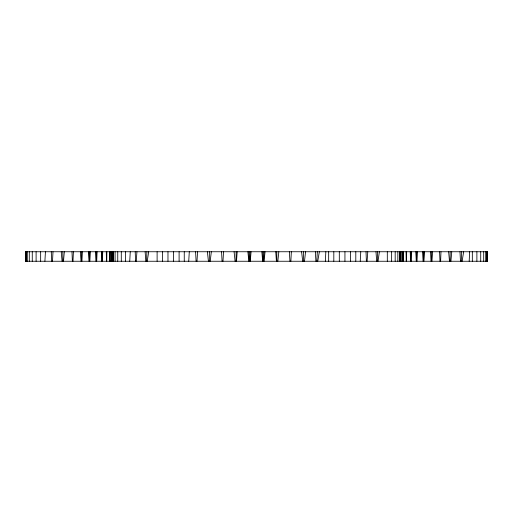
<?xml version="1.0" encoding="UTF-8"?>
<svg xmlns="http://www.w3.org/2000/svg" width="513" height="513" viewBox="0 0 513 513"><rect width="100%" height="100%" fill="white"/><g stroke="black" fill="none" stroke-linecap="round" stroke-linejoin="round"><path stroke-width="0.77" d="M403.006 261.252L403.013 251.748M487.337 261.252L487.35 251.748L25.65 251.748L25.663 261.252L487.337 261.252L487.312 251.748M25.676 261.252L25.695 251.748M112.668 261.252L112.693 251.748M400.332 261.252L400.358 251.748M62.817 261.252L62.849 251.748M209.33 261.252L209.368 251.748M410.907 261.252L410.945 251.748M486.984 261.252L487.017 251.748M81.631 261.252L81.689 251.748M112.058 261.252L112.11 251.748M400.986 261.252L401.057 251.748M25.721 261.252L25.81 251.748M112.103 261.252L112.212 251.748M236.031 261.252L236.134 251.748M416.684 261.252L416.787 251.748M89.602 261.252L89.717 251.748M106.736 261.252L106.877 251.748M96.495 261.252L96.656 251.748M110.096 261.252L110.282 251.748M406.482 261.252L406.662 251.748M423.623 261.252L423.828 251.748M249.786 261.252L250.004 251.748M403.218 261.252L403.487 251.748M411.093 261.252L411.355 251.748M102.376 261.252L102.741 251.748M146.532 261.252L146.891 251.748M377.356 261.252L377.703 251.748M440.622 261.252L440.975 251.748M263.618 261.252L263.983 251.748M416.922 261.252L417.306 251.748M72.987 261.252L73.397 251.748M81.913 261.252L82.311 251.748M96.701 261.252L97.104 251.748M89.852 261.252L90.262 251.748M461.264 261.252L461.726 251.748M469.177 261.252L469.645 251.748M325.351 261.252L325.838 251.748M52.506 261.252L52.999 251.748M290.858 261.252L291.352 251.748M129.744 261.252L130.251 251.748M316.822 261.252L317.329 251.748M44.9 261.252L45.433 251.748M423.898 261.252L424.431 251.748M360.222 261.252L360.774 251.748M188.733 261.252L189.291 251.748M196.992 261.252L197.563 251.748M222.969 261.252L223.559 251.748M236.506 261.252L237.166 251.748M431.94 261.252L432.6 251.748M136.24 261.252L136.945 251.748M367.077 261.252L367.789 251.748M250.267 261.252L251.069 251.748M63.497 261.252L64.337 251.748M450.901 261.252L451.761 251.748M264.099 261.252L265.041 251.748M277.822 261.252L278.841 251.748M304.498 261.252L305.543 251.748M210.215 261.252L211.324 251.748M378.017 261.252L379.389 251.748M147.237 261.252L148.693 251.748M462.136 261.252L463.643 251.748M317.739 261.252L319.349 251.748M301.593 251.748L302.702 261.252M207.374 251.748L208.419 261.252M234.082 251.748L235.101 261.252M247.882 251.748L248.824 261.252M448.638 251.748L449.478 261.252M61.22 251.748L62.079 261.252M261.854 251.748L262.65 261.252M375.978 251.748L376.677 261.252M145.128 251.748L145.833 261.252M275.757 251.748L276.417 261.252M80.368 251.748L81.028 261.252M289.358 251.748L289.948 261.252M315.354 251.748L315.925 261.252M88.537 251.748L89.063 261.252M459.975 251.748L460.469 261.252M221.565 251.748L222.065 261.252M195.588 251.748L196.094 261.252M51.255 251.748L51.717 261.252M422.699 251.748L423.116 261.252M439.577 251.748L439.981 261.252M430.657 251.748L431.055 261.252M415.851 251.748L416.261 261.252M95.655 251.748L96.04 261.252M410.214 251.748L410.573 261.252M366.025 251.748L366.385 261.252M248.94 251.748L249.305 261.252M71.993 251.748L72.352 261.252M135.214 251.748L135.56 261.252M109.461 251.748L109.724 261.252M101.6 251.748L101.863 261.252M262.919 251.748L263.137 261.252M89.14 251.748L89.339 261.252M402.654 251.748L402.846 261.252M106.287 251.748L106.467 261.252M416.3 251.748L416.466 261.252M406.072 251.748L406.213 261.252M423.244 251.748L423.36 261.252M276.789 251.748L276.885 261.252M96.175 251.748L96.271 261.252M487.19 251.748L487.279 261.252M111.879 251.748L111.956 261.252M431.279 251.748L431.337 261.252M400.826 251.748L400.877 261.252M303.555 251.748L303.593 261.252M102.01 251.748L102.049 261.252M450.125 251.748L450.157 261.252M109.929 251.748L109.936 261.252M486.69 251.748L486.69 261.252M485.708 251.748L485.708 261.252M483.695 251.748L483.695 261.252M480.713 251.748L480.713 261.252M476.885 251.748L476.885 261.252M472.332 251.748L472.332 261.252M400.108 251.748L400.108 261.252M399.499 251.748L399.499 261.252M397.838 251.748L397.838 261.252M395.183 251.748L395.183 261.252M391.631 251.748L391.631 261.252M387.309 251.748L387.309 261.252M355.798 251.748L355.798 261.252M350.507 251.748L350.507 261.252M344.941 251.748L344.941 261.252M339.305 251.748L339.305 261.252M333.816 251.748L333.816 261.252M328.66 251.748L328.66 261.252M184.257 251.748L184.257 261.252M179.101 251.748L179.101 261.252M173.606 251.748L173.606 261.252M167.975 251.748L167.975 261.252M162.409 251.748L162.409 261.252M157.113 251.748L157.113 261.252M125.608 251.748L125.608 261.252M121.292 251.748L121.292 261.252M117.746 251.748L117.746 261.252M115.092 251.748L115.092 261.252M113.431 251.748L113.431 261.252M112.822 251.748L112.822 261.252M40.649 251.748L40.649 261.252M36.102 251.748L36.102 261.252M32.268 251.748L32.268 261.252M29.292 251.748L29.292 261.252M27.279 251.748L27.279 261.252M26.304 251.748L26.304 261.252"/></g></svg>
